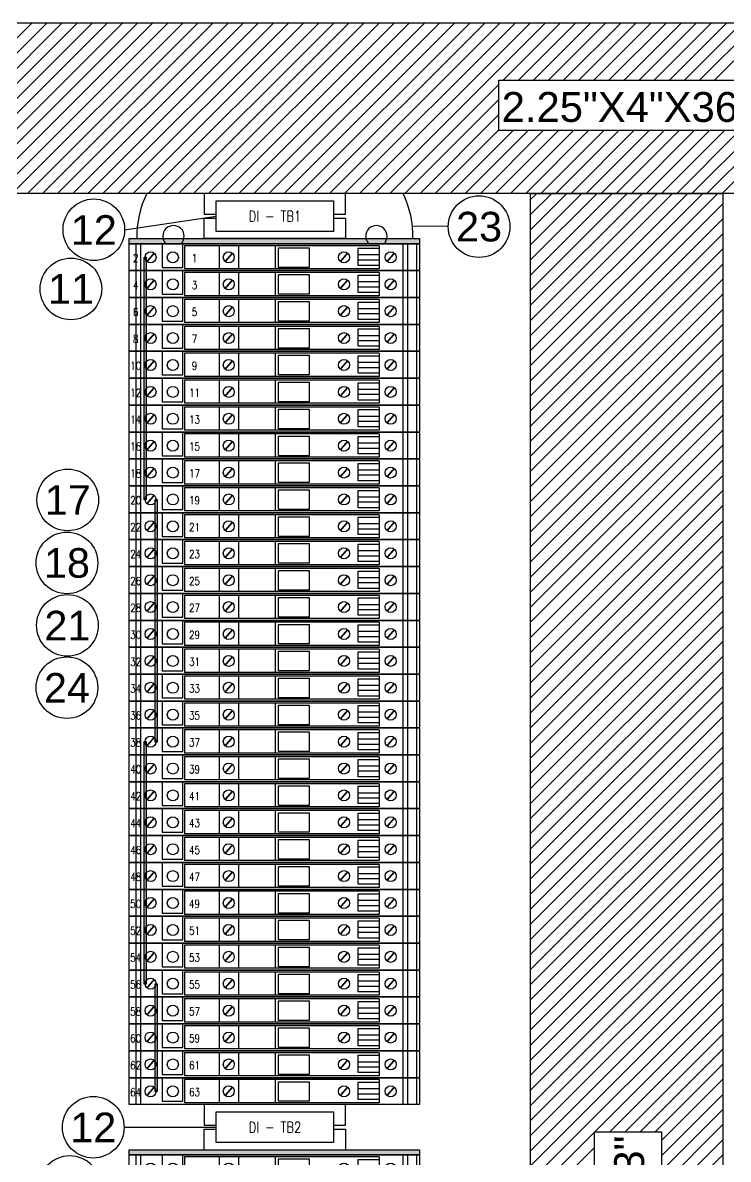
# Model space of a CAD drawing. Header units: inches. Extents: x -38 to 199, y -310 to 64.
# Drawn here: x 161.53 to 169.79, y 40.23 to 53.53 of the extents above; entities that cross this region are included whole.
import ezdxf
from ezdxf.enums import TextEntityAlignment as Align

# ---------------------------------------------------------------- set-up
doc = ezdxf.new("R2010")
doc.units = ezdxf.units.IN
doc.header["$MEASUREMENT"] = 0
doc.layers.add('AM_0', color=7, linetype='Continuous', lineweight=30)
doc.layers.add('AM_8', color=1, linetype='Continuous', lineweight=15)
doc.layers.add('DETAIL$', color=5, linetype='Continuous')
doc.layers.add('FREE-TEXT', color=2, linetype='Continuous')
doc.styles.add('HELVLS', font='arial.ttf')
doc.styles.add('ROMANS', font='romans')
doc.styles.get("Standard").update_dxf_attribs({"font": 'arial.ttf'})
doc.styles.add('TXT', font='txt')
doc.dimstyles.get("Standard").update_dxf_attribs({"dimtxt": 0.18, "dimasz": 0.18, "dimexe": 0.18, "dimexo": 0.0625, "dimgap": 0.09, "dimtad": 0, "dimtih": 1, "dimtoh": 1, "dimdec": 4, "dimzin": 0, "dimdsep": 46, "dimtxsty": 'Standard', "dimcen": 0.09, "dimadec": 0, "dimazin": 0, "dimtfac": 1, "dimtdec": 4, "dimtofl": 0, "dimtmove": 0, "dimatfit": 3, "dimfxl": 1, "dimtolj": 1, "dimtzin": 0, "dimarcsym": 0})

# ---------------------------------------------------------------- blocks, each defined once
blk = doc.blocks.new('11560421')
at = {"color": 8}
for p, q in [((1.225, -0.023), (-1.051, -0.023)), ((-1.051, -0.023), (-1.051, -0.294)), ((-0.645, -0.023), (-0.645, -0.294)), ((-0.422, -0.023), (-0.422, -0.294)), ((1.225, -0.023), (1.225, -0.294)), ((1.225, -0.294), (-1.051, -0.294))]:
    blk.add_line(p, q, dxfattribs=at)
blk.add_lwpolyline([(-1.7, -0.315), (-1.7, 0), (1.7, 0), (1.7, -0.315)], close=True, dxfattribs=at)
for points in [[(0.049, -0.047), (0.405, -0.047), (0.405, -0.277), (0.049, -0.277), (0.049, -0.047)], [(1.225, -0.256), (0.981, -0.256), (0.981, -0.053), (1.225, -0.053)]]:
    blk.add_lwpolyline(points, dxfattribs=at)
for centre in [(-1.45, -0.16), (-0.534, -0.16), (0.814, -0.16), (1.36, -0.16)]:
    blk.add_circle(centre, 0.0645, dxfattribs=at)
at = {"layer": 'DETAIL$', "color": 8}
blk.add_line((0.01, -0.023), (0.01, -0.294), dxfattribs=at)
for points in [[(-1.624, 0), (-1.624, -0.315)], [(-1.569, 0), (-1.569, -0.315)], [(1.504, 0), (1.504, -0.315)], [(1.559, 0), (1.559, -0.315)], [(1.664, 0), (1.664, -0.315)], [(-1.312, -0.002), (-1.312, -0.277), (-1.071, -0.277), (-1.071, -0.002)], [(0.981, -0.128), (1.225, -0.128), (1.225, -0.192), (0.981, -0.192)]]:
    blk.add_lwpolyline(points, dxfattribs=at)
at = {"layer": 'DETAIL$', "color": 8, "const_width": 0.02}
for points in [[(-1.408, -0.112), (-1.492, -0.209)], [(-0.492, -0.112), (-0.577, -0.209)], [(0.856, -0.112), (0.771, -0.209)], [(1.403, -0.112), (1.318, -0.209)]]:
    blk.add_lwpolyline(points, dxfattribs=at)
at = {"layer": 'DETAIL$', "color": 8}
blk.add_circle((-1.189, -0.16), 0.0645, dxfattribs=at)
at = {"color": 6, "style": 'TXT', "flags": 3}
for tag, p in [('MANUF', (-1.7, -0.604)), ('PART#', (-1.7, -0.846)), ('DESC', (-1.7, -1.086))]:
    blk.add_attdef(tag, p, '', height=0.125, dxfattribs=at)
blk = doc.blocks.new('11691307')
at = {"color": 8}
blk.add_lwpolyline([(-1.7, -0.059), (-1.7, 0), (1.7, 0), (1.7, -0.059)], close=True, dxfattribs=at)
at = {"color": 6, "style": 'TXT', "flags": 3}
for tag, p in [('MANUF', (-1.7, -0.348)), ('PART#', (-1.7, -0.59)), ('DESC', (-1.7, -0.83))]:
    blk.add_attdef(tag, p, '', height=0.125, dxfattribs=at)
blk = doc.blocks.new('*D106')
at = {"layer": 'DEFPOINTS', "color": 0, "transparency": 16777216}
for p in [(186.107, 52.545), (151.107, 52.269), (186.107, 52.269)]:
    blk.add_point(p, dxfattribs=at)
at = {"layer": 'AM_0', "color": 3, "transparency": 16777216, "insert": (168.607, 52.545), "char_height": 0.35, "attachment_point": 5}
blk.add_mtext('\\A1;2.25"X4"X36"', dxfattribs=at)
blk = doc.blocks.new('_NONE')
at = {"color": 0, "linetype": 'ByBlock'}
blk.add_circle((0, 0), 0.25, dxfattribs=at)

msp = doc.modelspace()

# ---------------------------------------------------------------- hatches: boundary and pattern name
for points in [[(166.17652, 51.00538), (162.77652, 51.00538), (162.77652, 50.94638), (166.17652, 50.94638)], [(166.17652, 40.33599), (162.77652, 40.33599), (162.77652, 40.27699), (166.17652, 40.27699)]]:
    msp.add_hatch(color=256).paths.add_polyline_path(points)
h = msp.add_hatch(color=0)
h.dxf.hatch_style = 1
h.paths.add_polyline_path([(162.97395, 50.78888), (162.95008, 50.78888), (162.95008, 47.94742), (162.97395, 47.94742)])
h = msp.add_hatch(color=0)
h.dxf.hatch_style = 1
h.paths.add_polyline_path([(163.10297, 47.95095), (163.0791, 47.95095), (163.0791, 45.10948), (163.10297, 45.10948)])
h = msp.add_hatch(color=0)
h.dxf.hatch_style = 1
h.paths.add_polyline_path([(162.97388, 45.11595), (162.95001, 45.11595), (162.95001, 42.27448), (162.97388, 42.27448)])
h = msp.add_hatch(color=0)
h.dxf.hatch_style = 1
h.paths.add_polyline_path([(163.0791, 41.02095), (163.10297, 41.02095), (163.10297, 42.28095), (163.0791, 42.28095)])

# ---------------------------------------------------------------- linework, layer by layer
for p, q in [((163.65464, 51.53377), (163.65464, 51.29263)), ((165.31027, 51.29263), (165.31027, 51.53377)), ((163.65464, 51.29263), (163.79495, 51.29263)), ((163.65464, 51.00362), (163.65464, 51.24476)), ((163.65464, 51.24476), (163.79495, 51.24476)), ((165.16995, 51.29263), (165.31027, 51.29263)), ((165.16995, 51.24476), (165.31027, 51.24476)), ((165.31027, 51.24476), (165.31027, 51.00362)), ((165.30433, 51.00538), (163.64871, 51.00538)), ((163.65464, 40.86638), (163.65464, 40.62524)), ((165.31027, 40.62524), (165.31027, 40.86638)), ((163.65464, 40.62524), (163.79495, 40.62524)), ((165.16995, 40.62524), (165.31027, 40.62524)), ((163.65464, 40.33623), (163.65464, 40.57737)), ((163.65464, 40.57737), (163.79495, 40.57737)), ((165.16995, 40.57737), (165.31027, 40.57737)), ((165.31027, 40.57737), (165.31027, 40.33623))]:
    msp.add_line(p, q)
at = {"color": 0, "linetype": 'Continuous'}
for p, q in [((167.47622, 51.4632), (167.54679, 51.53377)), ((167.47622, 51.28642), (167.72357, 51.53377)), ((167.47622, 51.10964), (167.90035, 51.53377)), ((167.47622, 50.93287), (168.07712, 51.53377)), ((167.47622, 50.75609), (168.2539, 51.53377)), ((167.47622, 50.57931), (168.43068, 51.53377)), ((167.47622, 50.40254), (168.60745, 51.53377)), ((167.47622, 50.22576), (168.78423, 51.53377)), ((167.47622, 50.04898), (168.96101, 51.53377)), ((167.47622, 49.87221), (169.13778, 51.53377)), ((167.47622, 49.69543), (169.31456, 51.53377)), ((167.47622, 49.51865), (169.49134, 51.53377)), ((167.47622, 49.34188), (169.66811, 51.53377)), ((167.47622, 49.1651), (169.72622, 51.4151)), ((167.47622, 48.98832), (169.72622, 51.23832)), ((167.47622, 48.81155), (169.72622, 51.06155)), ((167.47622, 48.63477), (169.72622, 50.88477)), ((167.47622, 48.45799), (169.72622, 50.70799)), ((167.47622, 48.28122), (169.72622, 50.53122)), ((167.47622, 48.10444), (169.72622, 50.35444)), ((167.47622, 47.92766), (169.72622, 50.17766)), ((167.47622, 47.75089), (169.72622, 50.00089)), ((167.47622, 47.57411), (169.72622, 49.82411)), ((167.47622, 47.39733), (169.72622, 49.64733)), ((167.47622, 47.22056), (169.72622, 49.47056)), ((167.47622, 47.04378), (169.72622, 49.29378)), ((167.47622, 46.867), (169.72622, 49.117)), ((167.47622, 46.69023), (169.72622, 48.94023)), ((167.47622, 46.51345), (169.72622, 48.76345)), ((167.47622, 46.33667), (169.72622, 48.58667)), ((167.47622, 46.1599), (169.72622, 48.4099)), ((167.47622, 45.98312), (169.72622, 48.23312)), ((167.47622, 45.80634), (169.72622, 48.05634)), ((167.47622, 45.62957), (169.72622, 47.87957)), ((167.47622, 45.45279), (169.72622, 47.70279)), ((167.47622, 45.27601), (169.72622, 47.52601)), ((167.47622, 45.09924), (169.72622, 47.34924)), ((167.47622, 44.92246), (169.72622, 47.17246)), ((167.47622, 44.74568), (169.72622, 46.99568)), ((167.47622, 44.56891), (169.72622, 46.81891)), ((167.47622, 44.39213), (169.72622, 46.64213)), ((167.47622, 44.21535), (169.72622, 46.46535)), ((167.47622, 44.03858), (169.72622, 46.28858)), ((167.47622, 43.8618), (169.72622, 46.1118)), ((167.47622, 43.68502), (169.72622, 45.93502)), ((167.47622, 43.50825), (169.72622, 45.75825)), ((167.47622, 43.33147), (169.72622, 45.58147)), ((167.47622, 43.15469), (169.72622, 45.40469)), ((167.47622, 42.97792), (169.72622, 45.22792)), ((167.47622, 42.80114), (169.72622, 45.05114)), ((167.47622, 42.62436), (169.72622, 44.87436)), ((167.47622, 42.44759), (169.72622, 44.69759)), ((167.47622, 42.27081), (169.72622, 44.52081)), ((167.47622, 42.09403), (169.72622, 44.34403)), ((167.47622, 41.91726), (169.72622, 44.16726)), ((167.47622, 41.74048), (169.72622, 43.99048)), ((167.47622, 41.5637), (169.72622, 43.8137)), ((167.47622, 41.38693), (169.72622, 43.63693)), ((167.47622, 41.21015), (169.72622, 43.46015)), ((167.47622, 41.03337), (169.72622, 43.28337)), ((167.47622, 40.8566), (169.72622, 43.1066)), ((167.47622, 40.67982), (169.72622, 42.92982)), ((167.47622, 40.50304), (169.72622, 42.75304)), ((167.47622, 40.32627), (169.72622, 42.57627)), ((167.47622, 40.14949), (169.72622, 42.39949)), ((167.47622, 39.97271), (169.72622, 42.22271)), ((167.47622, 39.79594), (169.72622, 42.04594)), ((168.40478, 40.54772), (169.72622, 41.86916)), ((168.58155, 40.54772), (169.72622, 41.69238)), ((168.75833, 40.54772), (169.72622, 41.51561)), ((168.93511, 40.54772), (169.72622, 41.33883)), ((169.00905, 40.44488), (169.72622, 41.16205)), ((169.00905, 40.26811), (169.72622, 40.98528)), ((169.00905, 40.09133), (169.72622, 40.8085)), ((169.00905, 39.91455), (169.72622, 40.63172)), ((167.47622, 39.61916), (168.22159, 40.36453)), ((169.00905, 39.73777), (169.72622, 40.45495)), ((169.00905, 39.561), (169.72622, 40.27817))]:
    msp.add_line(p, q, dxfattribs=at)
at = {"color": 0}
for p, q in [((167.47622, 51.53377), (169.72622, 51.53377)), ((167.47622, 27.68991), (167.47622, 51.53377)), ((169.72622, 51.53377), (169.72622, 27.68991)), ((162.72337, 51.10942), (163.79495, 51.2687)), ((166.51162, 51.14639), (166.09245, 51.15203)), ((162.71744, 40.6013), (163.79495, 40.6013)), ((168.22159, 40.54772), (169.00905, 40.54772)), ((168.22159, 37.5664), (168.22159, 40.54772)), ((169.00905, 40.54772), (169.00905, 37.5664))]:
    msp.add_line(p, q, dxfattribs=at)
msp.add_lwpolyline([(151.10745, 53.53377), (186.10745, 53.53377), (186.10745, 51.53377), (151.10745, 51.53377), (151.10745, 53.53377)])
for points in [[(167.10538, 52.86173), (170.10429, 52.86173), (170.10429, 52.27006), (167.10538, 52.27006)], [(162.95008, 50.78888), (162.97395, 50.78888), (162.97395, 47.94742), (162.95008, 47.94742)], [(163.0791, 47.95095), (163.10297, 47.95095), (163.10297, 45.10948), (163.0791, 45.10948)], [(162.95001, 45.11595), (162.97388, 45.11595), (162.97388, 42.27448), (162.95001, 42.27448)], [(163.0791, 42.28095), (163.10297, 42.28095), (163.10297, 41.02095), (163.0791, 41.02095)]]:
    msp.add_lwpolyline(points, close=True, dxfattribs=at)
for points in [[(163.79495, 51.09022), (163.79495, 51.44717), (165.16995, 51.44717), (165.16995, 51.09022)], [(163.79495, 40.42283), (163.79495, 40.77978), (165.16995, 40.77978), (165.16995, 40.42283)]]:
    msp.add_lwpolyline(points, close=True)
for centre, radius, start, end in [((164.00027, 51.03377), 1.134, 153.837622, 181.434594), ((164.96463, 51.03377), 1.134, 358.565406, 26.162378), ((163.29495, 51.03377), 0.125, 315.64317, 224.35683), ((165.66995, 51.03377), 0.125, 315.64317, 224.35683)]:
    msp.add_arc(centre, radius, start, end)
at = {"layer": 'AM_8', "color": 9, "linetype": 'Continuous'}
for p, q in [((159.64005, 51.53377), (161.64005, 53.53377)), ((159.81683, 51.53377), (161.81683, 53.53377)), ((159.9936, 51.53377), (161.9936, 53.53377)), ((160.17038, 51.53377), (162.17038, 53.53377)), ((160.34716, 51.53377), (162.34716, 53.53377)), ((160.52393, 51.53377), (162.52393, 53.53377)), ((160.70071, 51.53377), (162.70071, 53.53377)), ((160.87749, 51.53377), (162.87749, 53.53377)), ((161.05426, 51.53377), (163.05426, 53.53377)), ((161.23104, 51.53377), (163.23104, 53.53377)), ((161.40782, 51.53377), (163.40782, 53.53377)), ((161.58459, 51.53377), (163.58459, 53.53377)), ((161.76137, 51.53377), (163.76137, 53.53377)), ((161.93815, 51.53377), (163.93815, 53.53377)), ((162.11492, 51.53377), (164.11492, 53.53377)), ((162.2917, 51.53377), (164.2917, 53.53377)), ((162.46848, 51.53377), (164.46848, 53.53377)), ((162.64525, 51.53377), (164.64525, 53.53377)), ((162.82203, 51.53377), (164.82203, 53.53377)), ((162.99881, 51.53377), (164.99881, 53.53377)), ((163.17558, 51.53377), (165.17558, 53.53377)), ((163.35236, 51.53377), (165.35236, 53.53377)), ((163.52914, 51.53377), (165.52914, 53.53377)), ((163.70591, 51.53377), (165.70591, 53.53377)), ((163.88269, 51.53377), (165.88269, 53.53377)), ((164.05947, 51.53377), (166.05947, 53.53377)), ((164.23624, 51.53377), (166.23624, 53.53377)), ((164.41302, 51.53377), (166.41302, 53.53377)), ((164.5898, 51.53377), (166.5898, 53.53377)), ((164.76657, 51.53377), (166.76657, 53.53377)), ((164.94335, 51.53377), (166.94335, 53.53377)), ((165.12013, 51.53377), (167.12013, 53.53377)), ((165.2969, 51.53377), (167.2969, 53.53377)), ((165.47368, 51.53377), (167.47368, 53.53377)), ((165.65046, 51.53377), (167.65046, 53.53377)), ((167.15519, 52.86173), (167.82723, 53.53377)), ((167.33197, 52.86173), (168.00401, 53.53377)), ((167.50874, 52.86173), (168.18079, 53.53377)), ((167.68552, 52.86173), (168.35756, 53.53377)), ((167.8623, 52.86173), (168.53434, 53.53377)), ((168.03907, 52.86173), (168.71112, 53.53377)), ((168.21585, 52.86173), (168.88789, 53.53377)), ((168.39263, 52.86173), (169.06467, 53.53377)), ((168.5694, 52.86173), (169.24145, 53.53377)), ((168.74618, 52.86173), (169.41822, 53.53377)), ((168.92296, 52.86173), (169.595, 53.53377)), ((169.09973, 52.86173), (169.77178, 53.53377)), ((169.27651, 52.86173), (169.94855, 53.53377)), ((169.36277, 51.53377), (171.36277, 53.53377)), ((169.45329, 52.86173), (170.12533, 53.53377)), ((169.53955, 51.53377), (171.53955, 53.53377)), ((169.63007, 52.86173), (170.30211, 53.53377)), ((169.71632, 51.53377), (171.71632, 53.53377)), ((165.82723, 51.53377), (167.10538, 52.81192)), ((166.00401, 51.53377), (167.10538, 52.63515)), ((166.18079, 51.53377), (167.10538, 52.45837)), ((166.35756, 51.53377), (167.10538, 52.28159)), ((166.53434, 51.53377), (167.27063, 52.27006)), ((166.71112, 51.53377), (167.44741, 52.27006)), ((166.88789, 51.53377), (167.62418, 52.27006)), ((167.06467, 51.53377), (167.80096, 52.27006)), ((167.24145, 51.53377), (167.97774, 52.27006)), ((167.41822, 51.53377), (168.15451, 52.27006)), ((167.595, 51.53377), (168.33129, 52.27006)), ((167.77178, 51.53377), (168.50807, 52.27006)), ((167.94855, 51.53377), (168.68485, 52.27006)), ((168.12533, 51.53377), (168.86162, 52.27006)), ((168.30211, 51.53377), (169.0384, 52.27006)), ((168.47888, 51.53377), (169.21518, 52.27006)), ((168.65566, 51.53377), (169.39195, 52.27006)), ((168.83244, 51.53377), (169.56873, 52.27006)), ((169.00921, 51.53377), (169.74551, 52.27006)), ((169.18599, 51.53377), (169.92228, 52.27006))]:
    msp.add_line(p, q, dxfattribs=at)
at = {"layer": 'FREE-TEXT', "color": 0}
for centre in [(166.8724, 51.14639), (162.36259, 51.10942), (162.0941, 50.41689), (162.05768, 47.94576), (162.04792, 47.20873), (162.05338, 46.47713), (162.04744, 45.74813), (162.35666, 40.6013), (162.08116, 39.90748)]:
    msp.add_circle(centre, 0.36078, dxfattribs=at)

# ---------------------------------------------------------------- block references
for name, p in [('11691307', (164.47652, 51.00538)), ('11560421', (164.47652, 50.94638)), ('11560421', (164.47652, 50.63138)), ('11560421', (164.47652, 50.31638)), ('11560421', (164.47652, 50.00138)), ('11560421', (164.47652, 49.68638)), ('11560421', (164.47652, 49.37138)), ('11560421', (164.47652, 49.05638)), ('11560421', (164.47652, 48.74138)), ('11560421', (164.47652, 48.42638)), ('11560421', (164.47652, 48.11138)), ('11560421', (164.47652, 47.79638)), ('11560421', (164.47652, 47.48138)), ('11560421', (164.47652, 47.16638)), ('11560421', (164.47652, 46.85138)), ('11560421', (164.47652, 46.53638)), ('11560421', (164.47652, 46.22138)), ('11560421', (164.47652, 45.90638)), ('11560421', (164.47652, 45.59138)), ('11560421', (164.47652, 45.27638)), ('11560421', (164.47652, 44.96138)), ('11560421', (164.47652, 44.64638)), ('11560421', (164.47652, 44.33138)), ('11560421', (164.47652, 44.01638)), ('11560421', (164.47652, 43.70138)), ('11560421', (164.47652, 43.38638)), ('11560421', (164.47652, 43.07138)), ('11560421', (164.47652, 42.75638)), ('11560421', (164.47652, 42.44138)), ('11560421', (164.47652, 42.12638)), ('11560421', (164.47652, 41.81138)), ('11560421', (164.47652, 41.49638)), ('11560421', (164.47652, 41.18138)), ('11691307', (164.47652, 40.33599)), ('11560421', (164.47652, 40.27699))]:
    msp.add_blockref(name, p)

# ---------------------------------------------------------------- texts
at = {"color": 6, "style": 'ROMANS', "width": 0.8}
for s, height, p in [('DI - TB1', 0.125, (164.48245, 51.2687)), ('2', 0.09375, (162.85263, 50.7768)), ('1', 0.09375, (163.54161, 50.7768)), ('4', 0.09375, (162.85263, 50.4618)), ('3', 0.09375, (163.54161, 50.4618)), ('6', 0.09375, (162.85263, 50.1468)), ('5', 0.09375, (163.54161, 50.1468)), ('8', 0.09375, (162.85263, 49.8318)), ('7', 0.09375, (163.54161, 49.8318)), ('10', 0.09375, (162.85263, 49.5168)), ('9', 0.09375, (163.54161, 49.5168)), ('12', 0.09375, (162.85263, 49.2018)), ('11', 0.09375, (163.54161, 49.2018)), ('14', 0.09375, (162.85263, 48.8868)), ('13', 0.09375, (163.54161, 48.8868)), ('16', 0.09375, (162.85263, 48.5718)), ('15', 0.09375, (163.54161, 48.5718)), ('18', 0.09375, (162.85263, 48.2568)), ('17', 0.09375, (163.54161, 48.2568)), ('20', 0.09375, (162.85263, 47.9418)), ('19', 0.09375, (163.54161, 47.9418)), ('22', 0.09375, (162.85263, 47.6268)), ('21', 0.09375, (163.54161, 47.6268)), ('24', 0.09375, (162.85263, 47.3118)), ('23', 0.09375, (163.54161, 47.3118)), ('26', 0.09375, (162.85263, 46.9968)), ('25', 0.09375, (163.54161, 46.9968)), ('28', 0.09375, (162.85263, 46.6818)), ('27', 0.09375, (163.54161, 46.6818)), ('30', 0.09375, (162.85263, 46.3668)), ('29', 0.09375, (163.54161, 46.3668)), ('32', 0.09375, (162.85263, 46.0518)), ('31', 0.09375, (163.54161, 46.0518)), ('34', 0.09375, (162.85263, 45.7368)), ('33', 0.09375, (163.54161, 45.7368)), ('36', 0.09375, (162.85263, 45.4218)), ('35', 0.09375, (163.54161, 45.4218)), ('38', 0.09375, (162.85263, 45.1068)), ('37', 0.09375, (163.54161, 45.1068)), ('40', 0.09375, (162.85263, 44.7918)), ('39', 0.09375, (163.54161, 44.7918)), ('42', 0.09375, (162.85263, 44.4768)), ('41', 0.09375, (163.54161, 44.4768)), ('44', 0.09375, (162.85263, 44.1618)), ('43', 0.09375, (163.54161, 44.1618)), ('46', 0.09375, (162.85263, 43.8468)), ('45', 0.09375, (163.54161, 43.8468)), ('48', 0.09375, (162.85263, 43.5318)), ('47', 0.09375, (163.54161, 43.5318)), ('50', 0.09375, (162.85263, 43.2168)), ('49', 0.09375, (163.54161, 43.2168)), ('52', 0.09375, (162.85263, 42.9018)), ('51', 0.09375, (163.54161, 42.9018)), ('54', 0.09375, (162.85263, 42.5868)), ('53', 0.09375, (163.54161, 42.5868)), ('56', 0.09375, (162.85263, 42.2718)), ('55', 0.09375, (163.54161, 42.2718)), ('58', 0.09375, (162.85263, 41.9568)), ('57', 0.09375, (163.54161, 41.9568)), ('60', 0.09375, (162.85263, 41.6418)), ('59', 0.09375, (163.54161, 41.6418)), ('62', 0.09375, (162.85263, 41.3268)), ('61', 0.09375, (163.54161, 41.3268)), ('64', 0.09375, (162.85263, 41.0118)), ('63', 0.09375, (163.54161, 41.0118)), ('DI - TB2', 0.125, (164.48245, 40.6013))]:
    msp.add_text(s, height=height, dxfattribs=at).set_placement(p, align=Align.MIDDLE)
at = {"layer": 'AM_0', "color": 3, "insert": (168.63147, 39.03283), "char_height": 0.35, "attachment_point": 5, "rotation": 90}
msp.add_mtext('\\A1;2.25"X4"X23"', dxfattribs=at)
at = {"layer": 'FREE-TEXT', "color": 0, "style": 'HELVLS'}
for s, p in [('12', (162.36259, 51.10942)), ('23', (166.8724, 51.14639)), ('11', (162.0941, 50.41689)), ('17', (162.05768, 47.94576)), ('18', (162.04792, 47.20873)), ('21', (162.05338, 46.47713)), ('24', (162.04744, 45.74813)), ('12', (162.35666, 40.6013))]:
    msp.add_text(s, height=0.346581, dxfattribs=at).set_placement(p, align=Align.MIDDLE)

# ---------------------------------------------------------------- dimensions: what is measured, and where the dimension line sits
at = {"layer": 'AM_0'}
dim = msp.add_linear_dim(base=(186.10745, 52.54506), p1=(151.10745, 52.26899), p2=(186.10745, 52.26899), text='2.25"X4"X36"', dimstyle='Standard', override={"dimtxt": 0.35, "dimasz": 0, "dimexe": 0, "dimexo": 0, "dimgap": 0.125, "dimtih": 0, "dimtoh": 0, "dimlunit": 5, "dimpost": '2x3x<>"', "dimblk1": 'NONE', "dimblk2": 'NONE', "dimsah": 1, "dimse1": 1, "dimse2": 1, "dimsd1": 1, "dimsd2": 1, "dimclrd": 256, "dimclre": 256, "dimclrt": 3, "dimtmove": 2, "dimfrac": 2}, dxfattribs=at)
dim.commit()
dim.dimension.update_dxf_attribs({"geometry": '*D106', "text_midpoint": (168.60745, 52.54506)})

doc.saveas('drawing.dxf')
